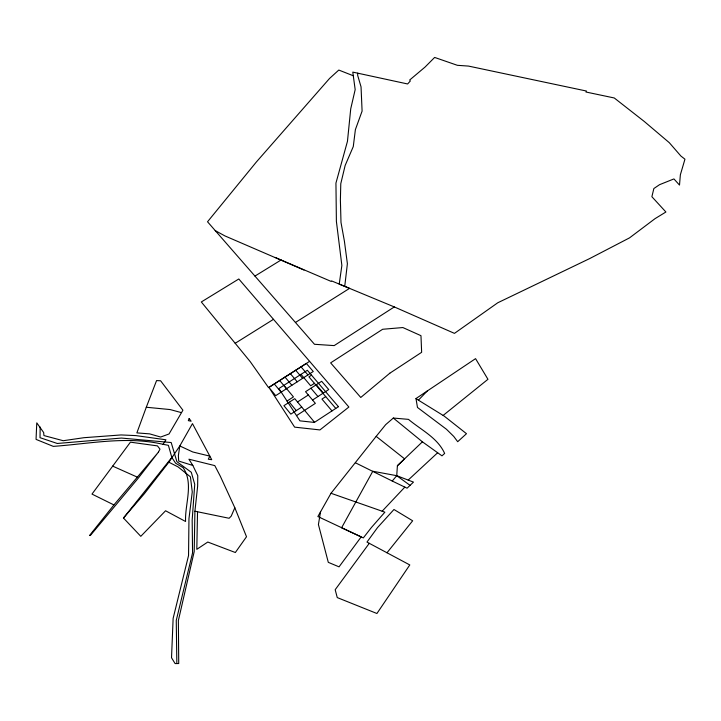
<?xml version="1.0" encoding="UTF-8"?>
<svg xmlns="http://www.w3.org/2000/svg" width="721" height="721" viewBox="0 0 721 721"><rect width="100%" height="100%" fill="white"/><g stroke="black" fill="none" stroke-linecap="round" stroke-linejoin="round"><path stroke-width="1.08" d="M197.527 511.766L196.806 549.33L207.783 542.039L235.343 552.52L246.51 536.739L234.83 507.764L220.311 476.23L214.795 465.613L188.911 459.196L192.831 465.46L197.77 475.644L197.644 486.143L194.913 511.225L194.201 551.601L178.375 620.511L178.727 663.536L175.095 663.572L171.526 657.741L173.13 618.384L188.541 555.585L188.965 518.669L192.264 491.911L190.416 476.851L178.069 466.911L168.849 462.206L144.245 493.849L123.471 518.038L140.793 536.325L165.578 510.774L185.567 521.49C184.81 504.024 193.931 483.403 183.098 467.632L175.636 463.224L171.832 457.456L168.399 445.335L162.64 444.226C126.59 435.899 89.584 443.803 53.273 446.371L36.05 439.395L36.771 422.848L43.675 432.546L43.918 435.565L63.223 440.72L83.933 437.701L121.056 434.943L135.881 435.601L165.938 439.792L163.072 444.316M40.169 427.03L40.015 437.683L57.265 443.478L121.434 438.062L171.192 442.541L176.897 461.692L191.281 472.273L194.733 484.314L192.174 520.075L192.57 552.845L176.257 620.43L176.843 663.554M357.733 73.172L357.67 75.372L361.041 86.853L362.095 111.115L355.39 129.618L353.281 146.57L345.152 165.451L340.781 183.702L340.393 200.032L340.997 222.438L344.395 241.129L347.387 263.751L344.737 286.372L394.306 306.93L454.464 333.372L497.787 302.757L589.616 258.605L629.514 237.876L655.056 218.643L665.898 212.01L651.883 196.707L653.857 188.541L659.562 184.675L673.928 178.925L679.506 185.081L680.363 174.779L684.95 159.197L680.894 156.033L669.295 142.686L644.223 121.425L614.265 97.975L585.93 92.009L586.452 91.035L468.479 66.08L457.393 65.314L434.637 57.428L425.057 67.062L409.699 79.995L410.312 81.004L407.626 83.969L352.794 72.109L355.174 89.611L350.73 108.817L347.459 141.316L335.941 183.107L336.392 221.401L341.871 265.472L339.221 284.083L349.568 288.355L295.43 322.476M355.381 462.774L392.251 481.033L396.739 475.689L397.397 465.721L404.589 458.844L376.173 436.376L331.011 493.281L317.88 516.542L363.321 537.911L371.441 527.466L384.879 512.171L331.011 493.281M320.575 511.531L318.421 524.537L328.298 562.344L339.05 566.85L361.185 536.902L341.592 527.772L372.802 471.255L396.739 475.689L413.466 482.106L407.077 488.198L392.251 481.033M146.291 407.248L136.873 432.897L149.671 433.88L160.639 437.043L169.038 433.97L182.918 410.213L160.603 380.778L156.565 380.589L146.291 407.248L170.138 409.564L181.232 412.574M234.83 507.764L231.216 516.128L229.107 518.273L194.913 511.225M158.404 452.157L159.999 449.165L157.457 445.893L130.429 442.162L91.991 494.092L113.927 504.934L158.404 452.157L138.198 478.239L90.395 535.415L89.539 535.496L113.927 504.934M168.849 462.206L179.799 445.957L192.462 423.624L211.731 459.692L208.288 459.214L209.829 456.123L192.795 451.986L179.799 445.957L178.375 455.555L178.673 461.061L192.831 465.46M369.278 543.31L335.184 589.706L337.248 597.583L376.921 613.499L409.789 564.94L366.971 542.084L377.507 527.61L393.963 509.495L412.664 520.787L386.997 552.773M123.471 518.038L171.832 457.456M376.173 436.376L385.663 424.66L393.324 418.045L408.474 419.37C421.028 429.941 437.566 437.683 444.65 453.437L441.973 455.843L422.407 441.82L393.324 418.045M382.13 511.225L404.832 487.117M443.127 415.431L487.955 379.3L475.563 358.643L415.981 398.551L418.414 400.173L427.238 391.007M397.397 465.721L422.407 441.82M408.185 480.078L437.647 452.743M296.529 415.611L315.365 403.363L305.551 391.701L321.656 381.292L328.731 389.547L312.563 400.038M325.73 396.622L321.954 399.083L331.984 410.907M297.512 401.994L308.327 394.991M301.729 407.068L290.842 414.133L283.912 405.689L294.763 398.677L304.514 410.42M287.03 401.056L293.447 396.91L283.858 385.365M314.446 383.347L310.679 385.78L300.999 374.352M394.306 306.93L334.174 345.602L314.482 344.287L207.531 221.771L256.334 162.027L329.533 78.481L338.798 70.054L353.236 75.741M311.526 375.172L308.921 376.849L335.77 408.428M268.933 387.411L306.353 363.438L313.265 371.504L275.701 395.658L268.933 387.411L294.628 427.138L319.944 429.923L348.874 407.032L238.804 278.982L201.321 301.964L250.268 361.699L268.545 387.61L309.588 361.365M235.181 343.295L273.475 319.34M254.946 276.089L281.073 259.993L331.191 281.433L331.606 280.92L344.737 286.372M303.974 270.042L224.871 235.893L215.209 230.585M275.314 257.451L281.073 259.993M112.638 466.108L137.405 477.176M418.414 400.173L444.136 416.053L466.487 433.691L457.691 441.712L453.77 436.448L446.443 429.247L417.477 407.455L415.981 398.551M396.739 475.689L410.06 485.359M301.045 366.845L307.93 374.929M316.303 384.753L323.35 393.035M295.718 370.252L302.595 378.372M310.931 388.222L317.961 396.532M290.383 373.667L297.232 381.815M285.038 377.092L291.87 385.266M304.613 410.357L314.545 422.308M279.685 380.526L286.489 388.718M274.313 383.96L281.1 392.188M289.346 402.174L296.295 410.6M189.163 418.559L188.325 420.64L191.155 421.226L189.163 418.559M389.782 373.235L360.761 397.469L330.633 362.87L382.644 329.272L402.859 327.55L420.974 335.68L421.641 352.308L389.782 373.235M338.437 406.689L314.374 422.425L299.945 420.857L278.883 388.556L307.353 370.279L338.437 406.689"/></g></svg>
